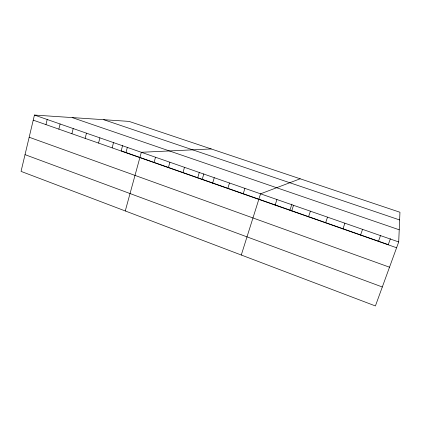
<?xml version="1.0" encoding="UTF-8"?>
<svg xmlns="http://www.w3.org/2000/svg" width="421" height="421" viewBox="0 0 421 421"><rect width="100%" height="100%" fill="white"/><g stroke="black" fill="none" stroke-linecap="round" stroke-linejoin="round"><path stroke-width="0.63" d="M398.708 241.954L399.95 212.252L129.068 121.395L34.443 115.054L21.05 171.384L375.406 305.946L398.708 241.954L34.443 115.054M45.957 124.611L47.194 119.496M58.851 129.136L60.114 123.995M71.907 133.725L73.207 128.558M85.142 138.372L86.468 133.178M98.551 143.082L99.909 137.856M112.144 147.855L113.533 142.603M122.674 145.298L121.185 150.865L388.257 244.638L390.404 238.696M125.916 152.691L127.337 147.413M125.269 210.958L141.33 152.291L211.2 148.945M154.033 162.564L155.517 157.233M168.379 167.605L169.9 162.243M182.93 172.715L184.487 167.321M197.681 177.894L199.275 172.473M202.227 179.32L203.848 173.847M212.642 183.151L214.268 177.699M227.814 188.476L229.482 182.998M243.201 193.881L244.906 188.376M241.286 255.015L260.557 193.828L300.173 178.788M275.134 205.095L276.923 199.528M289.958 210.121L291.916 204.122M291.706 210.916L293.532 205.311M308.519 216.82L310.398 211.189M325.596 222.82L327.517 217.152M342.936 228.908L344.904 223.209M360.544 235.092L362.56 229.361M378.432 241.375L380.489 235.607M103.713 119.696L399.629 219.946M72.159 117.58L399.219 229.782M33.233 120.143L396.598 247.753M29.17 137.23L389.514 267.203M25.028 154.654L382.31 286.985"/></g></svg>
